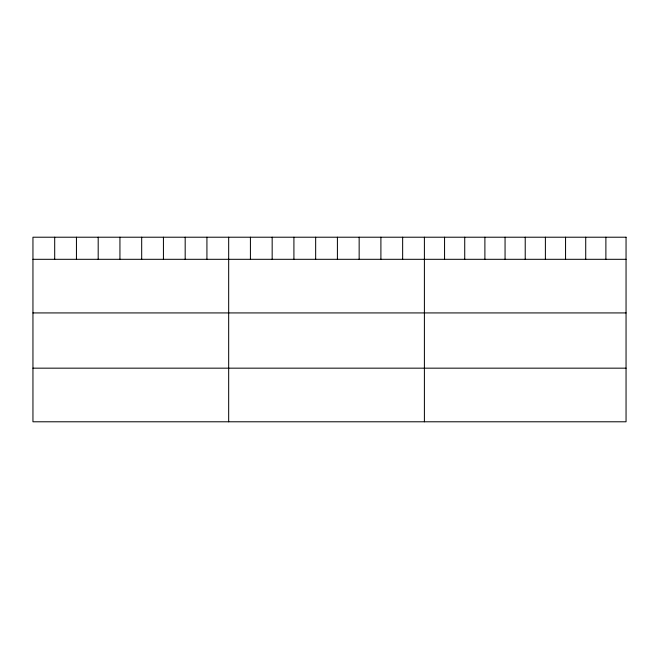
<?xml version="1.0" encoding="UTF-8"?>
<svg xmlns="http://www.w3.org/2000/svg" width="659" height="659" viewBox="0 0 659 659"><rect width="100%" height="100%" fill="white"/><g stroke="black" fill="none" stroke-linecap="round" stroke-linejoin="round"><path stroke-width="0.99" d="M32.95 259.308L626.05 259.308M32.95 312.926L626.05 312.926M32.95 368.167L626.05 368.167M605.885 237.215L605.885 259.308M585.719 237.215L585.719 259.308M565.554 237.215L565.554 259.308M545.388 237.215L545.388 259.308M525.223 237.215L525.223 259.308M505.058 237.215L505.058 259.308M484.892 237.215L484.892 259.308M464.727 237.215L464.727 259.308M444.561 237.215L444.561 259.308M424.396 237.215L424.396 421.785M402.649 237.215L402.649 259.308M380.902 237.215L380.902 259.308M359.155 237.215L359.155 259.308M337.408 237.215L337.408 259.308M315.661 237.215L315.661 259.308M293.914 237.215L293.914 259.308M272.167 237.215L272.167 259.308M250.42 237.215L250.42 259.308M228.673 237.215L228.673 421.785M206.926 237.215L206.926 259.308M185.179 237.215L185.179 259.308M163.432 237.215L163.432 259.308M141.685 237.215L141.685 259.308M119.938 237.215L119.938 259.308M98.191 237.215L98.191 259.308M76.444 237.215L76.444 259.308M54.697 237.215L54.697 259.308M626.05 237.215L32.95 237.215L32.95 421.785L626.05 421.785L626.05 237.215"/></g></svg>
